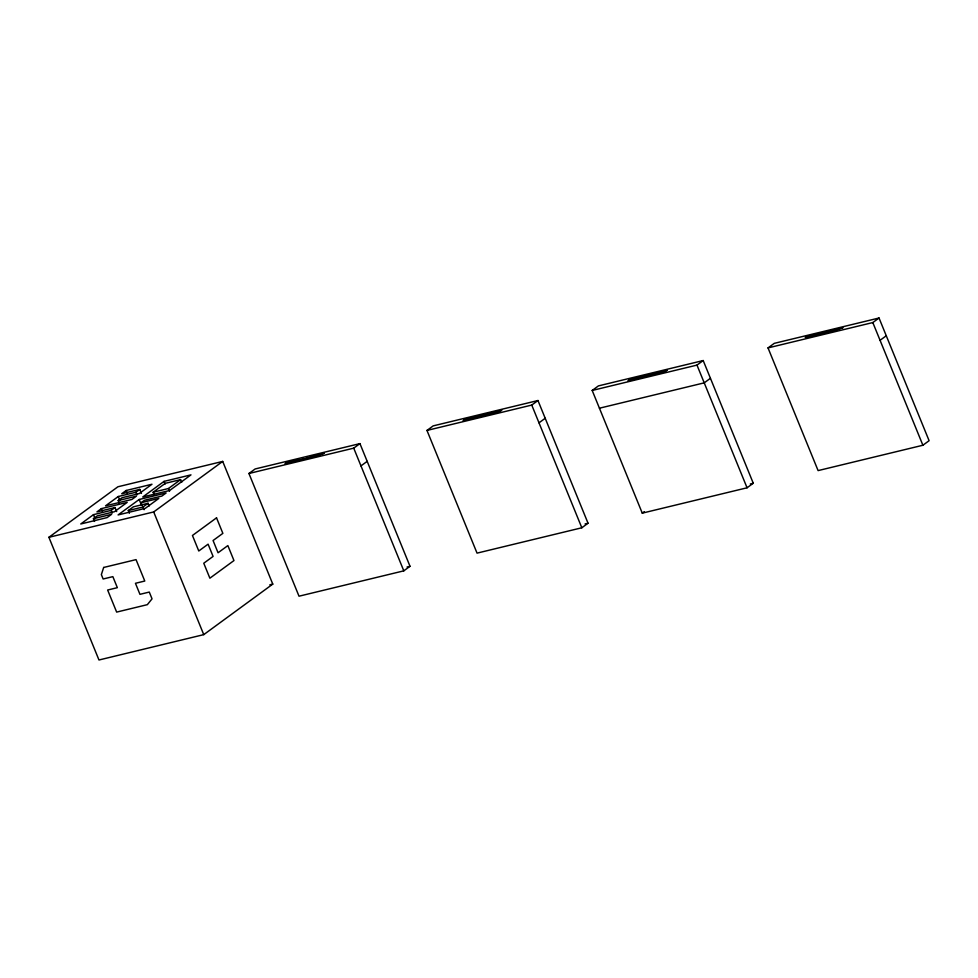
<?xml version="1.0" encoding="UTF-8"?>
<svg xmlns="http://www.w3.org/2000/svg" width="978" height="978" viewBox="0 0 978 978"><rect width="100%" height="100%" fill="white"/><g stroke="black" fill="none" stroke-linecap="round" stroke-linejoin="round"><path stroke-width="1.47" d="M94.524 521.396L93.423 518.707L97.323 515.858L114.45 511.714L127.189 502.386L101.345 508.633L96.932 511.91L115.025 507.533L116.675 511.567M119.304 503.254L118.204 500.565L122.103 497.716L139.231 493.572L151.981 484.244L126.138 490.491L121.712 493.768L139.805 489.391L141.455 493.425M48.9 537.301L117.91 486.775L222.703 461.42L272.776 584.111L203.754 634.636L98.974 659.991L48.9 537.301L153.693 511.946L222.703 461.42M115.025 507.533L111.101 510.394L93.472 514.66L80.758 523.976L107.115 517.594L111.614 514.318L93.423 518.707M139.805 489.391L135.893 492.252L118.252 496.518L105.538 505.834L131.908 499.452L136.394 496.164L118.204 500.565M141.125 502.716L144.463 500.271L161.822 496.078L166.138 492.973L139.182 499.489L118.093 514.929L145.27 508.352L158.815 498.438L141.125 502.716L142.226 505.406M164.072 481.372L142.739 496.995L169.634 490.491L190.979 474.868L164.072 481.372L165.172 484.061M154.243 494.917L153.143 492.227L165.282 483.34L180.575 479.636L181.676 482.325M129.389 513.254L128.301 510.565L133.375 506.836L148.081 503.279L149.182 505.968M128.301 510.565L142.996 506.995L148.081 503.279M153.143 492.227L168.436 488.523L180.575 479.636M248.938 473.499L255.148 468.963L359.941 443.609L410.014 566.299L403.804 570.846L299.011 596.201L248.938 473.499L353.73 448.156L359.941 443.609M360.968 465.895L367.178 461.347M426.97 430.43L433.181 425.882L537.961 400.528L588.035 523.23L581.824 527.778L477.044 553.132L426.97 430.43L531.751 405.075L537.961 400.528M539 422.826L545.211 418.278M592.191 390.454L598.402 385.907L703.194 360.552L753.268 483.242L747.058 487.79L642.265 513.144L592.191 390.454L696.984 365.1L703.194 360.552M710.431 378.303L704.221 382.85L599.441 408.205M768.023 347.911L774.246 343.364L879.026 318.009L929.1 440.699L922.89 445.247L818.097 470.601L768.023 347.911L872.816 322.557L879.026 318.009M642.265 513.144L644.331 511.628M880.066 340.307L886.276 335.76M269.818 584.832L272.776 584.111M407.056 567.02L410.014 566.299M585.088 523.939L588.035 523.23M750.309 483.963L753.268 483.242M872.816 322.557L922.89 445.247M696.984 365.1L747.058 487.79M531.751 405.075L581.824 527.778M353.73 448.156L403.804 570.846M168.436 488.523L169.536 491.213M153.693 511.946L203.754 634.636M142.996 506.995L144.096 509.697M139.182 499.489L141.382 504.868M135.893 492.252L136.993 494.941M126.138 490.491L127.238 493.181M118.252 496.518L119.903 500.553M111.101 510.394L112.201 513.083M101.345 508.633L102.445 511.323M93.472 514.66L95.123 518.695M103.668 567.46L101.357 574.612L103.142 578.988L112.849 576.641L117.348 587.668L107.641 590.027L116.651 612.094L147.348 604.661L152.042 598.842L149.279 592.069L139.952 594.331L135.453 583.291L144.781 581.042L136.04 559.624L103.668 567.46M286.884 462.264L285.014 463.633L316.701 456.127L324.207 453.23L304.097 458.902L286.884 462.264M216.529 517.839L192.446 535.479L198.778 550.993L208.094 544.171L213.082 556.409L203.766 563.23L209.879 578.194L233.962 560.565L227.862 545.59L218.057 552.766L213.07 540.528L222.862 533.365L216.529 517.839M463.829 420.149L463.071 420.699L499.648 411.848L500.406 411.298L485.528 414.892L501.812 410.271L465.235 419.122L464.452 419.696L478.597 416.273L463.829 420.149M629.05 380.026L627.962 380.821L660.346 372.985L665.627 371.444L655.92 373.792L667.302 370.222L629.05 380.026M806.324 336.591L805.236 337.386L832.119 331.42L842.987 327.716L806.324 336.591"/></g></svg>
